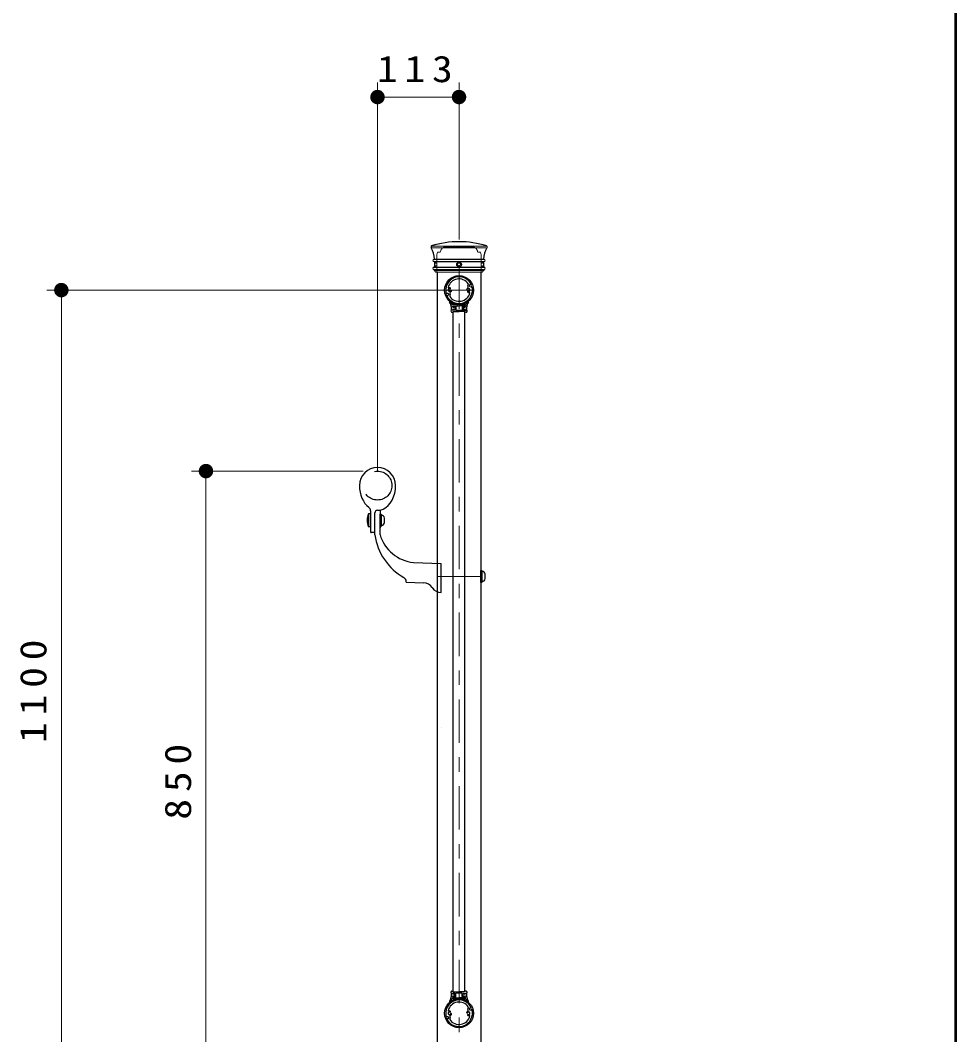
# Model space of a CAD drawing. Units: millimetres on the paper, scale 1:20. Extents: x -365 to 0, y 0 to 257.
# Drawn here: x -64.7 to 0, y 93.6 to 163.7 of the extents above; entities that cross this region are included whole.
import ezdxf

# ---------------------------------------------------------------- set-up
doc = ezdxf.new("R2010")
doc.units = ezdxf.units.MM
doc.linetypes.add('USER1', pattern=[4.5, 2.5, -2])
doc.linetypes.add('USER2', pattern=[6, 3, -1, 1, -1])
doc.layers.add('LY_1', color=4, linetype='Continuous', lineweight=25)
doc.layers.add('LY_3', color=7, linetype='Continuous', lineweight=13)
doc.styles.add('ＭＳ ゴシック', font='')
doc.styles.get('ＭＳ ゴシック').set_extended_font_data('MS Gothic')

# ---------------------------------------------------------------- blocks, each defined once
blk = doc.blocks.new('filled_dot')
at = {"color": 0, "linetype": 'Continuous', "lineweight": -2, "const_width": 1.25}
blk.add_lwpolyline([(-0.625, 0, 1), (0.625, 0, 1)], format="xyb", close=True, dxfattribs=at)

msp = doc.modelspace()

# ---------------------------------------------------------------- linework, layer by layer
at = {"layer": 'LY_1', "color": 7, "lineweight": 13}
for p, q in [((-39.986, 132.571), (-39.986, 159.434)), ((-34.348, 148.584), (-34.348, 159.434)), ((-39.986, 158.434), (-34.348, 158.434)), ((-35.348, 145.084), (-62.848, 145.084)), ((-61.848, 90.084), (-61.848, 145.084)), ((-40.986, 132.571), (-52.848, 132.571)), ((-51.848, 90.084), (-51.848, 132.571)), ((-40.711, 129.171), (-40.702, 129.171)), ((-40.702, 129.046), (-40.702, 129.296)), ((-40.611, 128.725), (-40.611, 129.618))]:
    msp.add_line(p, q, dxfattribs=at)
at = {"layer": 'LY_1'}
for p, q in [((-36.273, 148.116), (-36.273, 148.016)), ((-32.423, 148.116), (-32.423, 148.016)), ((-36.073, 147.209), (-36.048, 147.223)), ((-36.073, 147.059), (-36.048, 147.045)), ((-36.073, 146.659), (-36.048, 146.673)), ((-36.048, 147.045), (-36.048, 146.673)), ((-32.623, 147.209), (-32.648, 147.223)), ((-32.623, 147.059), (-32.648, 147.045)), ((-32.648, 147.045), (-32.648, 146.673)), ((-32.623, 146.659), (-32.648, 146.673)), ((-36.073, 146.509), (-36.073, 146.456)), ((-35.861, 146.334), (-35.861, 67.584)), ((-32.836, 146.334), (-32.836, 67.584)), ((-32.623, 146.509), (-32.623, 146.456)), ((-33.708, 145.297), (-33.743, 145.394)), ((-33.718, 145.458), (-33.729, 145.448)), ((-33.557, 145.468), (-33.637, 145.396)), ((-33.603, 145.302), (-33.637, 145.396)), ((-33.495, 145.299), (-33.603, 145.302)), ((-33.543, 145.43), (-33.557, 145.468)), ((-33.497, 145.447), (-33.543, 145.43)), ((-33.463, 145.353), (-33.509, 145.336)), ((-33.509, 145.336), (-33.495, 145.299)), ((-35.233, 144.815), (-35.188, 144.832)), ((-35.201, 144.869), (-35.094, 144.866)), ((-35.188, 144.832), (-35.201, 144.869)), ((-35.199, 144.721), (-35.153, 144.738)), ((-35.153, 144.738), (-35.14, 144.7)), ((-35.14, 144.7), (-35.059, 144.772)), ((-35.094, 144.866), (-35.059, 144.772)), ((-34.989, 144.871), (-34.954, 144.774)), ((-34.979, 144.71), (-34.968, 144.72)), ((-33.708, 95.297), (-33.743, 95.394)), ((-33.718, 95.458), (-33.729, 95.448)), ((-33.557, 95.468), (-33.637, 95.396)), ((-33.603, 95.302), (-33.637, 95.396)), ((-33.543, 95.43), (-33.557, 95.468)), ((-33.497, 95.447), (-33.543, 95.43)), ((-35.233, 94.815), (-35.188, 94.832)), ((-35.201, 94.869), (-35.094, 94.866)), ((-35.188, 94.832), (-35.201, 94.869)), ((-35.199, 94.721), (-35.153, 94.738)), ((-35.153, 94.738), (-35.14, 94.7)), ((-35.14, 94.7), (-35.059, 94.772)), ((-35.094, 94.866), (-35.059, 94.772)), ((-34.989, 94.871), (-34.954, 94.774)), ((-34.979, 94.71), (-34.968, 94.72)), ((-33.495, 95.299), (-33.603, 95.302)), ((-33.463, 95.353), (-33.509, 95.336)), ((-33.509, 95.336), (-33.495, 95.299))]:
    msp.add_line(p, q, dxfattribs=at)
at = {"layer": 'LY_1', "color": 120, "lineweight": 13}
for p, q in [((-36.206, 148.134), (-34.348, 148.134)), ((-36.206, 148.009), (-34.348, 148.009)), ((-32.491, 148.134), (-34.348, 148.134)), ((-32.491, 148.009), (-34.348, 148.009)), ((-32.648, 147.223), (-36.048, 147.223)), ((-32.648, 147.045), (-36.048, 147.045)), ((-32.648, 146.673), (-36.048, 146.673)), ((-34.348, 146.434), (-36.025, 146.434)), ((-34.348, 146.434), (-32.672, 146.434))]:
    msp.add_line(p, q, dxfattribs=at)
at = {"layer": 'LY_1', "linetype": 'USER1', "lineweight": 13}
for p, q in [((-35.273, 148.067), (-34.348, 148.067)), ((-33.423, 148.067), (-34.348, 148.067)), ((-35.836, 147.717), (-35.873, 147.517)), ((-35.873, 147.517), (-35.873, 146.349)), ((-35.836, 147.717), (-35.67, 147.717)), ((-33.026, 147.717), (-32.861, 147.717)), ((-32.861, 147.717), (-32.823, 147.517)), ((-32.823, 147.517), (-32.823, 146.349)), ((-36.048, 147.021), (-35.948, 146.959)), ((-36.048, 146.696), (-35.948, 146.759)), ((-35.948, 146.959), (-35.873, 146.959)), ((-35.948, 146.759), (-35.873, 146.759)), ((-32.748, 146.959), (-32.823, 146.959)), ((-32.748, 146.759), (-32.823, 146.759)), ((-32.648, 147.021), (-32.748, 146.959)), ((-32.648, 146.696), (-32.748, 146.759)), ((-35.873, 146.349), (-35.888, 146.334)), ((-32.823, 146.349), (-32.808, 146.334))]:
    msp.add_line(p, q, dxfattribs=at)
at = {"layer": 'LY_1', "lineweight": 13}
for p, q in [((-36.073, 147.209), (-32.623, 147.209)), ((-32.623, 147.209), (-36.073, 147.209)), ((-32.623, 147.059), (-36.073, 147.059)), ((-32.623, 146.659), (-36.073, 146.659)), ((-36.073, 146.509), (-32.623, 146.509)), ((-32.623, 146.509), (-36.073, 146.509)), ((-32.746, 146.334), (-35.951, 146.334))]:
    msp.add_line(p, q, dxfattribs=at)
at = {"layer": 'LY_1', "color": 7, "linetype": 'USER2', "lineweight": 13}
for p, q in [((-34.348, 146.784), (-34.348, 59.448)), ((-35.348, 145.084), (-33.348, 145.084)), ((-35.848, 125.284), (-32.548, 125.284))]:
    msp.add_line(p, q, dxfattribs=at)
at = {"layer": 'LY_1', "color": 190}
for p, q in [((-34.987, 144.29), (-34.997, 144.264)), ((-33.879, 144.084), (-34.818, 144.084)), ((-34.773, 144.009), (-34.361, 144.009)), ((-34.666, 143.899), (-34.749, 143.899)), ((-34.723, 143.974), (-34.723, 143.924)), ((-34.611, 143.984), (-34.713, 143.984)), ((-34.656, 143.914), (-34.713, 143.914)), ((-34.641, 143.874), (-34.641, 143.724)), ((-34.631, 143.889), (-34.631, 143.709)), ((-34.561, 143.934), (-34.561, 143.684)), ((-34.361, 144.009), (-34.348, 144.021)), ((-34.336, 144.009), (-34.348, 144.021)), ((-33.923, 144.009), (-34.336, 144.009)), ((-34.136, 143.934), (-34.136, 143.684)), ((-34.086, 143.984), (-33.983, 143.984)), ((-34.066, 143.889), (-34.066, 143.709)), ((-34.056, 143.874), (-34.056, 143.724)), ((-34.041, 143.914), (-33.983, 143.914)), ((-34.031, 143.899), (-33.948, 143.899)), ((-33.973, 143.974), (-33.973, 143.924)), ((-33.71, 144.29), (-33.699, 144.264)), ((-34.631, 143.709), (-34.848, 143.709)), ((-34.848, 143.559), (-34.786, 143.559)), ((-34.822, 143.709), (-34.846, 143.709)), ((-34.761, 143.609), (-34.761, 143.584)), ((-34.761, 143.609), (-34.348, 143.609)), ((-34.656, 143.709), (-34.679, 143.709)), ((-34.361, 143.684), (-34.561, 143.684)), ((-34.361, 143.684), (-34.348, 143.671)), ((-34.336, 143.684), (-34.348, 143.671)), ((-33.936, 143.609), (-34.348, 143.609)), ((-34.136, 143.684), (-34.336, 143.684)), ((-34.066, 143.709), (-33.848, 143.709)), ((-34.041, 143.709), (-34.017, 143.709)), ((-33.936, 143.609), (-33.936, 143.584)), ((-33.848, 143.559), (-33.911, 143.559)), ((-33.874, 143.709), (-33.851, 143.709)), ((-34.85, 96.609), (-34.788, 96.609)), ((-34.633, 96.459), (-34.85, 96.459)), ((-34.824, 96.459), (-34.848, 96.459)), ((-34.775, 96.159), (-34.363, 96.159)), ((-34.763, 96.559), (-34.763, 96.584)), ((-34.763, 96.559), (-34.35, 96.559)), ((-34.668, 96.269), (-34.751, 96.269)), ((-34.725, 96.194), (-34.725, 96.244)), ((-34.658, 96.254), (-34.715, 96.254)), ((-34.613, 96.184), (-34.715, 96.184)), ((-34.658, 96.459), (-34.681, 96.459)), ((-34.643, 96.294), (-34.643, 96.444)), ((-34.633, 96.279), (-34.633, 96.459)), ((-34.563, 96.234), (-34.563, 96.484)), ((-34.363, 96.484), (-34.563, 96.484)), ((-34.363, 96.484), (-34.35, 96.496)), ((-34.363, 96.159), (-34.35, 96.146)), ((-33.938, 96.559), (-34.35, 96.559)), ((-34.338, 96.484), (-34.35, 96.496)), ((-34.338, 96.159), (-34.35, 96.146)), ((-34.138, 96.484), (-34.338, 96.484)), ((-33.925, 96.159), (-34.338, 96.159)), ((-34.138, 96.234), (-34.138, 96.484)), ((-34.088, 96.184), (-33.985, 96.184)), ((-34.068, 96.459), (-33.85, 96.459)), ((-34.068, 96.279), (-34.068, 96.459)), ((-34.058, 96.294), (-34.058, 96.444)), ((-34.043, 96.459), (-34.019, 96.459)), ((-34.043, 96.254), (-33.985, 96.254)), ((-34.033, 96.269), (-33.949, 96.269)), ((-33.975, 96.194), (-33.975, 96.244)), ((-33.938, 96.559), (-33.938, 96.584)), ((-33.85, 96.609), (-33.913, 96.609)), ((-33.876, 96.459), (-33.853, 96.459)), ((-34.989, 95.878), (-34.999, 95.904)), ((-33.88, 96.084), (-34.82, 96.084)), ((-33.711, 95.878), (-33.701, 95.904))]:
    msp.add_line(p, q, dxfattribs=at)
at = {"layer": 'LY_1', "color": 190, "linetype": 'USER1', "lineweight": 13}
for p, q in [((-34.511, 144.009), (-34.461, 144.059)), ((-34.461, 144.059), (-34.461, 144.084)), ((-34.236, 144.084), (-34.236, 144.059)), ((-34.186, 144.009), (-34.236, 144.059)), ((-34.511, 143.684), (-34.511, 143.609)), ((-34.186, 143.684), (-34.186, 143.609)), ((-34.513, 96.484), (-34.513, 96.559)), ((-34.513, 96.159), (-34.463, 96.109)), ((-34.463, 96.109), (-34.463, 96.084)), ((-34.188, 96.159), (-34.238, 96.109)), ((-34.238, 96.084), (-34.238, 96.109)), ((-34.188, 96.484), (-34.188, 96.559))]:
    msp.add_line(p, q, dxfattribs=at)
at = {"layer": 'LY_1', "color": 70}
for p, q in [((-34.75, 96.559), (-34.75, 143.609)), ((-33.95, 96.559), (-33.95, 143.609))]:
    msp.add_line(p, q, dxfattribs=at)
at = {"layer": 'LY_1', "color": 7}
for p, q in [((-40.461, 129.825), (-40.461, 128.371)), ((-39.811, 129.876), (-39.811, 128.643)), ((-40.461, 129.621), (-40.611, 129.618)), ((-40.461, 128.721), (-40.461, 129.621)), ((-40.161, 128.171), (-40.161, 129.684)), ((-39.811, 128.171), (-39.811, 129.596)), ((-39.811, 129.596), (-39.731, 129.596)), ((-39.731, 129.596), (-39.731, 128.746)), ((-39.731, 128.821), (-39.731, 129.521)), ((-39.711, 129.521), (-39.731, 129.521)), ((-39.511, 129.021), (-39.511, 129.321)), ((-40.461, 128.721), (-40.611, 128.725)), ((-39.731, 128.746), (-39.811, 128.746)), ((-39.711, 128.821), (-39.731, 128.821)), ((-40.211, 128.321), (-40.411, 128.321)), ((-37.502, 126.245), (-35.575, 126.171)), ((-35.575, 124.171), (-35.575, 126.171)), ((-32.848, 124.859), (-32.848, 125.709)), ((-32.848, 125.709), (-32.768, 125.709)), ((-32.768, 125.709), (-32.768, 124.859)), ((-32.768, 125.669), (-32.768, 124.899)), ((-32.768, 124.934), (-32.768, 125.634)), ((-32.748, 125.634), (-32.768, 125.634)), ((-38.004, 124.901), (-38.004, 124.944)), ((-38.004, 124.901), (-36.808, 124.855)), ((-32.768, 124.859), (-32.848, 124.859)), ((-32.748, 124.934), (-32.768, 124.934)), ((-32.548, 125.134), (-32.548, 125.434)), ((-35.578, 124.171), (-35.575, 124.171)), ((-35.578, 114.821), (-35.575, 114.821))]:
    msp.add_line(p, q, dxfattribs=at)
for points in [[(-41.236, 131.571), (-41.225, 131.342), (-41.191, 131.117), (-41.136, 130.9), (-41.06, 130.696), (-40.965, 130.506), (-40.852, 130.337), (-40.724, 130.189), (-40.582, 130.066)], [(-39.986, 129.859), (-39.79, 129.88), (-39.6, 129.943), (-39.419, 130.045), (-39.251, 130.186), (-39.102, 130.36), (-38.975, 130.565), (-38.872, 130.794), (-38.797, 131.042), (-38.751, 131.304), (-38.736, 131.571)]]:
    msp.add_lwpolyline(points, dxfattribs=at)
at = {"layer": 'LY_1'}
for radius in [0.163, 0.113]:
    msp.add_circle((-34.348, 146.859), radius, dxfattribs=at)
at = {"layer": 'LY_1', "color": 21}
for centre in [(-34.348, 145.084), (-34.348, 95.084)]:
    msp.add_circle(centre, 1, dxfattribs=at)
at = {"layer": 'LY_1', "color": 7, "linetype": 'USER1'}
msp.add_circle((-39.986, 131.571), 1, dxfattribs=at)
at = {"layer": 'LY_1'}
for centre, radius, start, end in [((-36.248, 148.116), 0.025, 107.54997, 180), ((-36.248, 148.016), 0.025, 180, 211.69234), ((-37.532, 147.223), 1.484, 0, 31.69234), ((-34.348, 142.108), 6.326, 90, 107.54997), ((-34.348, 142.108), 6.326, 72.45003, 90), ((-31.164, 147.223), 1.484, 148.30766, 180), ((-32.448, 148.116), 0.025, 0, 72.45003), ((-32.448, 148.016), 0.025, 328.30766, 0), ((-36.073, 147.134), 0.075, 90, 270), ((-36.073, 146.584), 0.075, 90, 270), ((-32.623, 147.134), 0.075, 270, 90), ((-32.623, 146.584), 0.075, 270, 90), ((-36.048, 146.456), 0.025, 180, 258.46304), ((-36.073, 146.334), 0.1, 11.53696, 78.46304), ((-35.951, 146.359), 0.025, 191.53696, 270), ((-34.348, 145.084), 0.925, 23.09858, 196.90142), ((-32.746, 146.359), 0.025, 270, 348.46304), ((-32.623, 146.334), 0.1, 101.53696, 168.46304), ((-32.648, 146.456), 0.025, 281.53696, 0), ((-34.348, 145.084), 0.925, 203.09858, 16.90142), ((-35.076, 145.264), 0.025, 166.1279, 286.45925), ((-34.348, 145.084), 0.775, 34.5586, 166.1279), ((-35.023, 145.084), 0.163, 67.4576, 106.45925), ((-34.975, 145.199), 0.0375, 247.4576, 67.4576), ((-33.673, 145.084), 0.163, 112.50632, 152.5424), ((-33.696, 145.411), 0.05, 131.80141, 200), ((-33.755, 145.28), 0.05, 292.50631, 20), ((-33.751, 145.495), 0.05, 311.80141, 34.5586), ((-35.023, 145.084), 0.0875, 67.4576, 332.5424), ((-34.945, 144.673), 0.05, 131.80141, 214.5586), ((-34.942, 144.888), 0.05, 112.50632, 200), ((-34.348, 145.084), 0.775, 214.5586, 346.1279), ((-35.001, 144.757), 0.05, 311.80141, 20), ((-35.023, 145.084), 0.163, 292.50631, 332.5424), ((-34.912, 145.026), 0.0375, 332.5424, 152.5424), ((-33.784, 145.142), 0.0375, 152.5424, 332.5424), ((-33.721, 144.969), 0.0375, 67.4576, 247.4576), ((-33.673, 145.084), 0.0875, 247.4576, 152.5424), ((-33.673, 145.084), 0.163, 247.4576, 286.45925), ((-33.62, 144.904), 0.025, 346.1279, 106.45925), ((-34.348, 95.084), 0.925, 23.09858, 196.90142), ((-34.348, 95.084), 0.775, 34.5586, 166.1279), ((-33.696, 95.411), 0.05, 131.80141, 200), ((-33.751, 95.495), 0.05, 311.80141, 34.5586), ((-34.348, 95.084), 0.925, 203.09858, 16.90142), ((-35.023, 95.084), 0.0875, 67.4576, 332.5424), ((-35.076, 95.264), 0.025, 166.1279, 286.45925), ((-35.023, 95.084), 0.163, 67.4576, 106.45925), ((-34.945, 94.673), 0.05, 131.80141, 214.5586), ((-34.942, 94.888), 0.05, 112.50632, 200), ((-34.975, 95.199), 0.0375, 247.4576, 67.4576), ((-34.348, 95.084), 0.775, 214.5586, 346.1279), ((-35.001, 94.757), 0.05, 311.80141, 20), ((-35.023, 95.084), 0.163, 292.50631, 332.5424), ((-34.912, 95.026), 0.0375, 332.5424, 152.5424), ((-33.784, 95.142), 0.0375, 152.5424, 332.5424), ((-33.673, 95.084), 0.163, 112.50632, 152.5424), ((-33.721, 94.969), 0.0375, 67.4576, 247.4576), ((-33.673, 95.084), 0.0875, 247.4576, 152.5424), ((-33.755, 95.28), 0.05, 292.50631, 20), ((-33.673, 95.084), 0.163, 247.4576, 286.45925), ((-33.62, 94.904), 0.025, 346.1279, 106.45925)]:
    msp.add_arc(centre, radius, start, end, dxfattribs=at)
at = {"layer": 'LY_1', "linetype": 'USER1', "lineweight": 13}
for centre, radius, start, end in [((-35.273, 147.717), 0.35, 90, 172.81924), ((-33.423, 147.717), 0.35, 7.18076, 90), ((-35.67, 147.767), 0.05, 270, 352.81924), ((-33.026, 147.767), 0.05, 187.18076, 270)]:
    msp.add_arc(centre, radius, start, end, dxfattribs=at)
at = {"layer": 'LY_1', "color": 190}
for centre, radius, start, end in [((-34.983, 144.258), 0.015, 158.30385, 208.11856), ((-36.011, 143.709), 1.15, 21.37941, 28.11856), ((-34.973, 144.284), 0.015, 52.01551, 158.30385), ((-34.348, 145.084), 1, 232.01551, 236.77542), ((-34.926, 144.134), 0.015, 201.37941, 234.56159), ((-34.976, 144.064), 0.0708, 343.27762, 54.56159), ((-34.893, 144.039), 0.015, 163.27761, 229.64199), ((-34.949, 143.974), 0.0708, 338.35801, 49.64199), ((-34.904, 144.235), 0.015, 25.42471, 56.77542), ((-36.011, 143.709), 1.24, 18.10486, 25.42471), ((-34.869, 143.942), 0.015, 158.35801, 224.72239), ((-34.93, 143.882), 0.0708, 333.43841, 44.72239), ((-34.854, 143.843), 0.015, 153.43841, 186.62059), ((-36.011, 143.709), 1.15, 0.73773, 6.62059), ((-34.818, 144.099), 0.015, 198.10485, 270), ((-34.773, 143.994), 0.015, 90, 192.96815), ((-36.011, 143.709), 1.255, 9.66974, 12.96815), ((-34.749, 143.924), 0.025, 189.66974, 270), ((-34.713, 143.974), 0.01, 90, 180), ((-34.713, 143.924), 0.01, 180, 270), ((-34.666, 143.874), 0.025, 0, 90), ((-34.656, 143.889), 0.025, 0, 90), ((-34.611, 143.934), 0.05, 0, 90), ((-34.086, 143.934), 0.05, 90, 180), ((-34.041, 143.889), 0.025, 90, 180), ((-34.031, 143.874), 0.025, 90, 180), ((-33.983, 143.974), 0.01, 0, 90), ((-33.983, 143.924), 0.01, 270, 0), ((-33.948, 143.924), 0.025, 270, 350.33026), ((-33.923, 143.994), 0.015, 347.03185, 90), ((-32.686, 143.709), 1.255, 167.03185, 170.33026), ((-33.879, 144.099), 0.015, 270, 341.89515), ((-32.686, 143.709), 1.24, 154.57529, 161.89515), ((-33.766, 143.882), 0.0708, 135.27761, 206.56159), ((-32.686, 143.709), 1.15, 173.37941, 179.26227), ((-33.843, 143.843), 0.015, 353.37941, 26.56159), ((-33.747, 143.974), 0.0708, 130.35801, 201.64199), ((-33.827, 143.942), 0.015, 315.27762, 21.64199), ((-33.792, 144.235), 0.015, 123.22458, 154.57529), ((-34.348, 145.084), 1, 303.22458, 307.98449), ((-33.803, 144.039), 0.015, 310.35801, 16.72238), ((-33.721, 144.064), 0.0708, 125.43841, 196.72239), ((-33.771, 144.134), 0.015, 305.43841, 338.62059), ((-32.686, 143.709), 1.15, 151.88144, 158.62059), ((-33.724, 144.284), 0.015, 21.69615, 127.98449), ((-33.713, 144.258), 0.015, 331.88144, 21.69615), ((-34.829, 143.634), 0.0813, 126.8699, 233.1301), ((-34.848, 143.659), 0.05, 90, 126.8699), ((-34.848, 143.609), 0.05, 233.1301, 270), ((-34.846, 143.724), 0.015, 180.73773, 270), ((-34.822, 143.724), 0.015, 270, 339.99481), ((-34.751, 143.698), 0.061, 20.00519, 159.99481), ((-34.786, 143.584), 0.025, 270, 0), ((-34.679, 143.724), 0.015, 200.00519, 270), ((-34.656, 143.724), 0.015, 270, 0), ((-34.041, 143.724), 0.015, 180, 270), ((-34.017, 143.724), 0.015, 270, 339.99481), ((-33.946, 143.698), 0.061, 20.00519, 159.99481), ((-33.911, 143.584), 0.025, 180, 270), ((-33.874, 143.724), 0.015, 200.00519, 270), ((-33.851, 143.724), 0.015, 270, 359.26227), ((-33.848, 143.659), 0.05, 53.1301, 90), ((-33.848, 143.609), 0.05, 270, 306.8699), ((-33.867, 143.634), 0.0813, 306.8699, 53.1301), ((-34.978, 96.104), 0.0708, 305.43841, 16.72238), ((-34.831, 96.534), 0.0813, 126.8699, 233.1301), ((-34.895, 96.129), 0.015, 130.35801, 196.72239), ((-34.951, 96.194), 0.0708, 310.35801, 21.64199), ((-34.871, 96.226), 0.015, 135.27761, 201.64199), ((-34.932, 96.286), 0.0708, 315.27762, 26.56159), ((-34.85, 96.559), 0.05, 90, 126.8699), ((-34.85, 96.509), 0.05, 233.1301, 270), ((-36.013, 96.459), 1.15, 353.37941, 359.26227), ((-34.855, 96.325), 0.015, 173.37941, 206.56159), ((-34.848, 96.444), 0.015, 90, 179.26227), ((-34.824, 96.444), 0.015, 20.00519, 90), ((-34.753, 96.47), 0.061, 200.00519, 339.99481), ((-36.013, 96.459), 1.255, 347.03185, 350.33026), ((-34.775, 96.174), 0.015, 167.03185, 270), ((-34.788, 96.584), 0.025, 0, 90), ((-34.751, 96.244), 0.025, 90, 170.33026), ((-34.715, 96.244), 0.01, 90, 180), ((-34.715, 96.194), 0.01, 180, 270), ((-34.681, 96.444), 0.015, 90, 159.99481), ((-34.668, 96.294), 0.025, 270, 0), ((-34.658, 96.444), 0.015, 0, 90), ((-34.658, 96.279), 0.025, 270, 0), ((-34.613, 96.234), 0.05, 270, 0), ((-34.088, 96.234), 0.05, 180, 270), ((-34.043, 96.279), 0.025, 180, 270), ((-34.043, 96.444), 0.015, 90, 180), ((-34.033, 96.294), 0.025, 180, 270), ((-34.019, 96.444), 0.015, 20.00519, 90), ((-33.948, 96.47), 0.061, 200.00519, 339.99481), ((-33.985, 96.244), 0.01, 0, 90), ((-33.985, 96.194), 0.01, 270, 0), ((-33.949, 96.244), 0.025, 9.66974, 90), ((-33.913, 96.584), 0.025, 90, 180), ((-32.688, 96.459), 1.255, 189.66974, 192.96815), ((-33.925, 96.174), 0.015, 270, 12.96815), ((-33.876, 96.444), 0.015, 90, 159.99481), ((-33.853, 96.444), 0.015, 0.73773, 90), ((-33.85, 96.559), 0.05, 53.1301, 90), ((-33.85, 96.509), 0.05, 270, 306.8699), ((-33.768, 96.286), 0.0708, 153.43841, 224.72239), ((-32.688, 96.459), 1.15, 180.73773, 186.62059), ((-33.845, 96.325), 0.015, 333.43841, 6.62059), ((-33.869, 96.534), 0.0813, 306.8699, 53.1301), ((-33.749, 96.194), 0.0708, 158.35801, 229.64199), ((-33.829, 96.226), 0.015, 338.35801, 44.72238), ((-33.805, 96.129), 0.015, 343.27762, 49.64199), ((-33.723, 96.104), 0.0708, 163.27761, 234.56159), ((-34.985, 95.91), 0.015, 151.88144, 201.69615), ((-36.013, 96.459), 1.15, 331.88144, 338.62059), ((-34.975, 95.884), 0.015, 201.69615, 307.98449), ((-34.35, 95.084), 1, 123.22458, 127.98449), ((-34.928, 96.034), 0.015, 125.43841, 158.62059), ((-34.906, 95.933), 0.015, 303.22458, 334.57529), ((-36.013, 96.459), 1.24, 334.57529, 341.89515), ((-34.82, 96.069), 0.015, 90, 161.89515), ((-33.88, 96.069), 0.015, 18.10486, 90), ((-32.688, 96.459), 1.24, 198.10485, 205.42471), ((-33.794, 95.933), 0.015, 205.42471, 236.77542), ((-34.35, 95.084), 1, 52.01551, 56.77542), ((-33.772, 96.034), 0.015, 21.37941, 54.56159), ((-32.688, 96.459), 1.15, 201.37941, 208.11856), ((-33.725, 95.884), 0.015, 232.01551, 338.30385), ((-33.715, 95.91), 0.015, 338.30385, 28.11856)]:
    msp.add_arc(centre, radius, start, end, dxfattribs=at)
at = {"layer": 'LY_1', "color": 7}
for centre, radius, start, end in [((-39.986, 131.571), 1.25, 0, 180), ((-40.761, 129.825), 0.3, 0, 53.37802), ((-39.986, 129.684), 0.175, 93, 180), ((-39.666, 129.171), 1.045, 154.72879, 205.27121), ((-39.711, 129.321), 0.2, 0, 90), ((-40.411, 128.371), 0.05, 180, 270), ((-40.211, 128.371), 0.05, 270, 0), ((-39.711, 129.021), 0.2, 270, 0), ((-36.195, 128.691), 4, 187.45879, 240.66396), ((-37.181, 128.976), 2.75, 197.01523, 263.29478), ((-32.748, 125.434), 0.2, 0, 90), ((-38.304, 124.944), 0.3, 0, 60.1063), ((-36.836, 124.106), 0.75, 32.95359, 87.81581), ((-32.748, 125.134), 0.2, 270, 0), ((-35.578, 124.921), 0.75, 212.95359, 270)]:
    msp.add_arc(centre, radius, start, end, dxfattribs=at)
at = {"layer": 'LY_3', "lineweight": 50}
msp.add_line((0, 0), (0, 257), dxfattribs=at)

# ---------------------------------------------------------------- block references
at = {"layer": 'LY_1', "color": 7, "lineweight": 13, "xscale": 0.4, "yscale": 0.4}
msp.add_blockref('filled_dot', (-39.986, 158.434), dxfattribs=at)
for p, rotation in [((-34.348, 158.434), 180), ((-61.848, 145.084), 270), ((-51.848, 132.571), 270)]:
    msp.add_blockref('filled_dot', p, dxfattribs=dict(at, rotation=rotation))

# ---------------------------------------------------------------- texts
at = {"layer": 'LY_1', "color": 7, "insert": (-37.167, 159.434), "char_height": 1.833, "attachment_point": 8, "style": 'ＭＳ ゴシック'}
msp.add_mtext('\\T1.33;\\W1.15;113', dxfattribs=at)
at = {"layer": 'LY_1', "color": 7, "char_height": 1.833, "attachment_point": 8, "rotation": 90, "style": 'ＭＳ ゴシック'}
for s, insert in [('\\T1.33;\\W1.15;1100', (-62.848, 117.584)), ('\\T1.33;\\W1.15;850', (-52.848, 111.328))]:
    msp.add_mtext(s, dxfattribs=dict(at, insert=insert))

doc.saveas('drawing.dxf')
